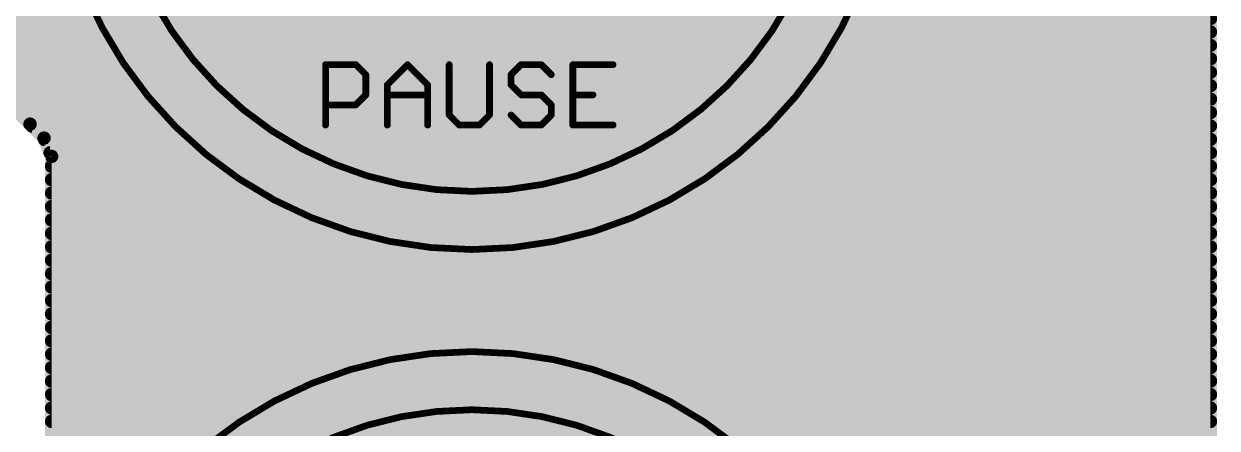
# Model space of a CAD drawing. Extents: x -15.2 to 43.2, y -12.7 to 63.2.
# Drawn here: x 5.5 to 28.07, y 16.64 to 24.28 of the extents above; entities that cross this region are included whole.
import ezdxf

# ---------------------------------------------------------------- set-up
doc = ezdxf.new("R2010")
doc.units = 0
for name, color, linetype in [('16', 175, 'CONTINUOUS'), ('21', 253, 'CONTINUOUS'), ('25', 253, 'CONTINUOUS')]:
    doc.layers.add(name, color=color, linetype=linetype)

msp = doc.modelspace()

# ---------------------------------------------------------------- linework, layer by layer
at = {"layer": '16', "const_width": 0.254}
for points in [[(27.94, 55.88), (27.94, 0)], [(4.2701, 24.384), (27.94, 24.384)], [(3.8486, 24.13), (27.94, 24.13)], [(4.2701, 23.876), (27.94, 23.876)], [(4.5197, 23.622), (27.94, 23.622)], [(5.6124, 22.3867), (4.6205, 23.3785)], [(4.6311, 23.368), (27.94, 23.368)], [(4.8851, 23.114), (27.94, 23.114)], [(5.1391, 22.86), (27.94, 22.86)], [(5.3931, 22.606), (27.94, 22.606)], [(5.8767, 22.1224), (5.6124, 22.3867)], [(5.6471, 22.352), (27.94, 22.352)], [(6.0198, 21.7769), (5.8767, 22.1224)], [(5.8868, 22.098), (27.94, 22.098)], [(5.992, 21.844), (27.94, 21.844)], [(6.0198, 14.3593), (6.0198, 21.7769)], [(6.0198, 21.59), (27.94, 21.59)], [(6.0198, 21.336), (27.94, 21.336)], [(6.0198, 21.082), (27.94, 21.082)], [(6.0198, 20.828), (27.94, 20.828)], [(6.0198, 20.574), (27.94, 20.574)], [(6.0198, 20.32), (27.94, 20.32)], [(6.0198, 20.066), (27.94, 20.066)], [(6.0198, 19.812), (27.94, 19.812)], [(6.0198, 19.558), (27.94, 19.558)], [(6.0198, 19.304), (27.94, 19.304)], [(6.0198, 19.05), (27.94, 19.05)], [(6.0198, 18.796), (27.94, 18.796)], [(6.0198, 18.542), (27.94, 18.542)], [(6.0198, 18.288), (27.94, 18.288)], [(6.0198, 18.034), (27.94, 18.034)], [(6.0198, 17.78), (27.94, 17.78)], [(6.0198, 17.526), (27.94, 17.526)], [(6.0198, 17.272), (27.94, 17.272)], [(6.0198, 17.018), (27.94, 17.018)], [(6.0198, 16.764), (27.94, 16.764)], [(6.0198, 16.51), (27.94, 16.51)]]:
    msp.add_lwpolyline(points, dxfattribs=at)
at = {"layer": '16', "const_width": 0.127}
for points in [[(27.94, 24.3205, 1), (27.94, 24.4475)], [(27.94, 24.0665, 1), (27.94, 24.1935)], [(27.94, 23.8125, 1), (27.94, 23.9395)], [(27.94, 23.5585, 1), (27.94, 23.6855)], [(27.94, 23.3045, 1), (27.94, 23.4315)], [(27.94, 23.0505, 1), (27.94, 23.1775)], [(27.94, 22.7965, 1), (27.94, 22.9235)], [(27.94, 22.5425, 1), (27.94, 22.6695)], [(5.6573, 22.4316, 1), (5.5675, 22.3418)], [(5.5675, 22.3418, 1), (5.6573, 22.4316)], [(5.6471, 22.4155, 1), (5.6471, 22.2885)], [(27.94, 22.2885, 1), (27.94, 22.4155)], [(5.9354, 22.1467, 1), (5.8181, 22.0981)], [(5.8868, 22.1615, 1), (5.8868, 22.0345)], [(5.8318, 22.0775, 1), (5.9216, 22.1673)], [(27.94, 22.0345, 1), (27.94, 22.1615)], [(5.992, 21.9075, 1), (5.992, 21.7805)], [(6.0833, 21.7769, 1), (5.9563, 21.7769)], [(27.94, 21.7805, 1), (27.94, 21.9075)], [(6.0198, 21.6535, 1), (6.0198, 21.5265)], [(5.9611, 21.7526, 1), (6.0785, 21.8012)], [(27.94, 21.5265, 1), (27.94, 21.6535)], [(6.0198, 21.3995, 1), (6.0198, 21.2725)], [(27.94, 21.2725, 1), (27.94, 21.3995)], [(6.0198, 21.1455, 1), (6.0198, 21.0185)], [(27.94, 21.0185, 1), (27.94, 21.1455)], [(6.0198, 20.8915, 1), (6.0198, 20.7645)], [(27.94, 20.7645, 1), (27.94, 20.8915)], [(6.0198, 20.6375, 1), (6.0198, 20.5105)], [(27.94, 20.5105, 1), (27.94, 20.6375)], [(6.0198, 20.3835, 1), (6.0198, 20.2565)], [(27.94, 20.2565, 1), (27.94, 20.3835)], [(6.0198, 20.1295, 1), (6.0198, 20.0025)], [(27.94, 20.0025, 1), (27.94, 20.1295)], [(6.0198, 19.8755, 1), (6.0198, 19.7485)], [(27.94, 19.7485, 1), (27.94, 19.8755)], [(6.0198, 19.6215, 1), (6.0198, 19.4945)], [(27.94, 19.4945, 1), (27.94, 19.6215)], [(6.0198, 19.3675, 1), (6.0198, 19.2405)], [(27.94, 19.2405, 1), (27.94, 19.3675)], [(6.0198, 19.1135, 1), (6.0198, 18.9865)], [(27.94, 18.9865, 1), (27.94, 19.1135)], [(6.0198, 18.8595, 1), (6.0198, 18.7325)], [(27.94, 18.7325, 1), (27.94, 18.8595)], [(6.0198, 18.6055, 1), (6.0198, 18.4785)], [(27.94, 18.4785, 1), (27.94, 18.6055)], [(6.0198, 18.3515, 1), (6.0198, 18.2245)], [(27.94, 18.2245, 1), (27.94, 18.3515)], [(6.0198, 18.0975, 1), (6.0198, 17.9705)], [(27.94, 17.9705, 1), (27.94, 18.0975)], [(6.0198, 17.8435, 1), (6.0198, 17.7165)], [(27.94, 17.7165, 1), (27.94, 17.8435)], [(6.0198, 17.5895, 1), (6.0198, 17.4625)], [(27.94, 17.4625, 1), (27.94, 17.5895)], [(6.0198, 17.3355, 1), (6.0198, 17.2085)], [(27.94, 17.2085, 1), (27.94, 17.3355)], [(6.0198, 17.0815, 1), (6.0198, 16.9545)], [(27.94, 16.9545, 1), (27.94, 17.0815)], [(6.0198, 16.8275, 1), (6.0198, 16.7005)], [(27.94, 16.7005, 1), (27.94, 16.8275)]]:
    msp.add_lwpolyline(points, format="xyb", dxfattribs=at)
at = {"layer": '21', "const_width": 0.127}
for points in [[(13.97, 20.015, 1), (13.97, 35.865, 1), (13.97, 20.015)], [(13.97, 21.115, 1), (13.97, 34.765, 1), (13.97, 21.115)], [(13.97, 2.235, 1), (13.97, 18.085, 1), (13.97, 2.235)], [(13.97, 3.335, 1), (13.97, 16.985, 1), (13.97, 3.335)]]:
    msp.add_lwpolyline(points, format="xyb", dxfattribs=at)
at = {"layer": '25', "const_width": 0.127}
for points in [[(11.2015, 22.3685), (11.2015, 23.5125)], [(11.2015, 23.5125), (11.7735, 23.5125)], [(11.7735, 23.5125), (11.9642, 23.3218)], [(12.3709, 23.1312), (12.7522, 23.5125)], [(12.7522, 23.5125), (13.1336, 23.1312)], [(13.5403, 23.5125), (13.5403, 22.5592)], [(14.3029, 22.5592), (14.3029, 23.5125)], [(14.9004, 23.5125), (14.7097, 23.3218)], [(15.2817, 23.5125), (14.9004, 23.5125)], [(15.4723, 23.3218), (15.2817, 23.5125)], [(16.6417, 23.5125), (15.8791, 23.5125)], [(15.8791, 23.5125), (15.8791, 22.3685)], [(11.9642, 23.3218), (11.9642, 22.9405)], [(14.7097, 23.3218), (14.7097, 23.1312)], [(12.3709, 22.3685), (12.3709, 23.1312)], [(13.1336, 23.1312), (13.1336, 22.3685)], [(14.7097, 23.1312), (14.9004, 22.9405)], [(11.7735, 22.7498), (11.2015, 22.7498)], [(11.9642, 22.9405), (11.7735, 22.7498)], [(12.3709, 22.9405), (13.1336, 22.9405)], [(14.9004, 22.9405), (15.2817, 22.9405)], [(15.2817, 22.9405), (15.4723, 22.7498)], [(15.4723, 22.7498), (15.4723, 22.5592)], [(15.8791, 22.9405), (16.2604, 22.9405)], [(13.5403, 22.5592), (13.731, 22.3685)], [(14.1123, 22.3685), (14.3029, 22.5592)], [(14.9004, 22.3685), (14.7097, 22.5592)], [(15.4723, 22.5592), (15.2817, 22.3685)], [(13.731, 22.3685), (14.1123, 22.3685)], [(15.2817, 22.3685), (14.9004, 22.3685)], [(15.8791, 22.3685), (16.6417, 22.3685)]]:
    msp.add_lwpolyline(points, dxfattribs=at)
at = {"layer": '25', "const_width": 0.0635}
for points in [[(11.2015, 23.5442, 1), (11.2015, 23.4807)], [(11.2333, 23.5125, 1), (11.1698, 23.5125)], [(11.7959, 23.5349, 1), (11.751, 23.49)], [(11.7735, 23.4807, 1), (11.7735, 23.5442)], [(12.7747, 23.5349, 1), (12.7298, 23.49)], [(12.7747, 23.49, 1), (12.7298, 23.5349)], [(13.572, 23.5125, 1), (13.5085, 23.5125)], [(14.3347, 23.5125, 1), (14.2712, 23.5125)], [(14.9004, 23.5442, 1), (14.9004, 23.4807)], [(14.9228, 23.49, 1), (14.8779, 23.5349)], [(15.3041, 23.5349, 1), (15.2592, 23.49)], [(15.2817, 23.4807, 1), (15.2817, 23.5442)], [(15.9108, 23.5125, 1), (15.8473, 23.5125)], [(15.8791, 23.5442, 1), (15.8791, 23.4807)], [(16.6417, 23.4807, 1), (16.6417, 23.5442)], [(11.9959, 23.3218, 1), (11.9324, 23.3218)], [(11.9417, 23.2994, 1), (11.9866, 23.3443)], [(14.7414, 23.3218, 1), (14.6779, 23.3218)], [(14.6872, 23.3443, 1), (14.7321, 23.2994)], [(15.4499, 23.2994, 1), (15.4948, 23.3443)], [(12.3484, 23.1536, 1), (12.3934, 23.1087)], [(12.4027, 23.1312, 1), (12.3392, 23.1312)], [(13.1653, 23.1312, 1), (13.1018, 23.1312)], [(13.1111, 23.1087, 1), (13.156, 23.1536)], [(14.6779, 23.1312, 1), (14.7414, 23.1312)], [(14.7321, 23.1536, 1), (14.6872, 23.1087)], [(11.2015, 22.7816, 1), (11.2015, 22.7181)], [(11.751, 22.7723, 1), (11.7959, 22.7274)], [(11.7735, 22.7181, 1), (11.7735, 22.7816)], [(11.9324, 22.9405, 1), (11.9959, 22.9405)], [(11.9866, 22.918, 1), (11.9417, 22.9629)], [(12.3709, 22.9722, 1), (12.3709, 22.9087)], [(13.1336, 22.9087, 1), (13.1336, 22.9722)], [(14.9004, 22.9722, 1), (14.9004, 22.9087)], [(14.8779, 22.918, 1), (14.9228, 22.9629)], [(15.3041, 22.9629, 1), (15.2592, 22.918)], [(15.2817, 22.9087, 1), (15.2817, 22.9722)], [(15.5041, 22.7498, 1), (15.4406, 22.7498)], [(15.4499, 22.7274, 1), (15.4948, 22.7723)], [(15.8791, 22.9722, 1), (15.8791, 22.9087)], [(16.2604, 22.9087, 1), (16.2604, 22.9722)], [(13.5627, 22.5816, 1), (13.5178, 22.5367)], [(13.5085, 22.5592, 1), (13.572, 22.5592)], [(14.2712, 22.5592, 1), (14.3347, 22.5592)], [(14.3254, 22.5367, 1), (14.2805, 22.5816)], [(14.7321, 22.5816, 1), (14.6872, 22.5367)], [(15.4406, 22.5592, 1), (15.5041, 22.5592)], [(15.4948, 22.5367, 1), (15.4499, 22.5816)], [(11.1698, 22.3685, 1), (11.2333, 22.3685)], [(12.3392, 22.3685, 1), (12.4027, 22.3685)], [(13.1018, 22.3685, 1), (13.1653, 22.3685)], [(13.731, 22.4002, 1), (13.731, 22.3368)], [(13.7085, 22.346, 1), (13.7534, 22.391)], [(14.0898, 22.391, 1), (14.1347, 22.346)], [(14.1123, 22.3368, 1), (14.1123, 22.4002)], [(14.9004, 22.4002, 1), (14.9004, 22.3368)], [(14.8779, 22.346, 1), (14.9228, 22.391)], [(15.2592, 22.391, 1), (15.3041, 22.346)], [(15.2817, 22.3368, 1), (15.2817, 22.4002)], [(15.8473, 22.3685, 1), (15.9108, 22.3685)], [(15.8791, 22.4002, 1), (15.8791, 22.3368)], [(16.6417, 22.3368, 1), (16.6417, 22.4002)]]:
    msp.add_lwpolyline(points, format="xyb", dxfattribs=at)

doc.saveas('drawing.dxf')
